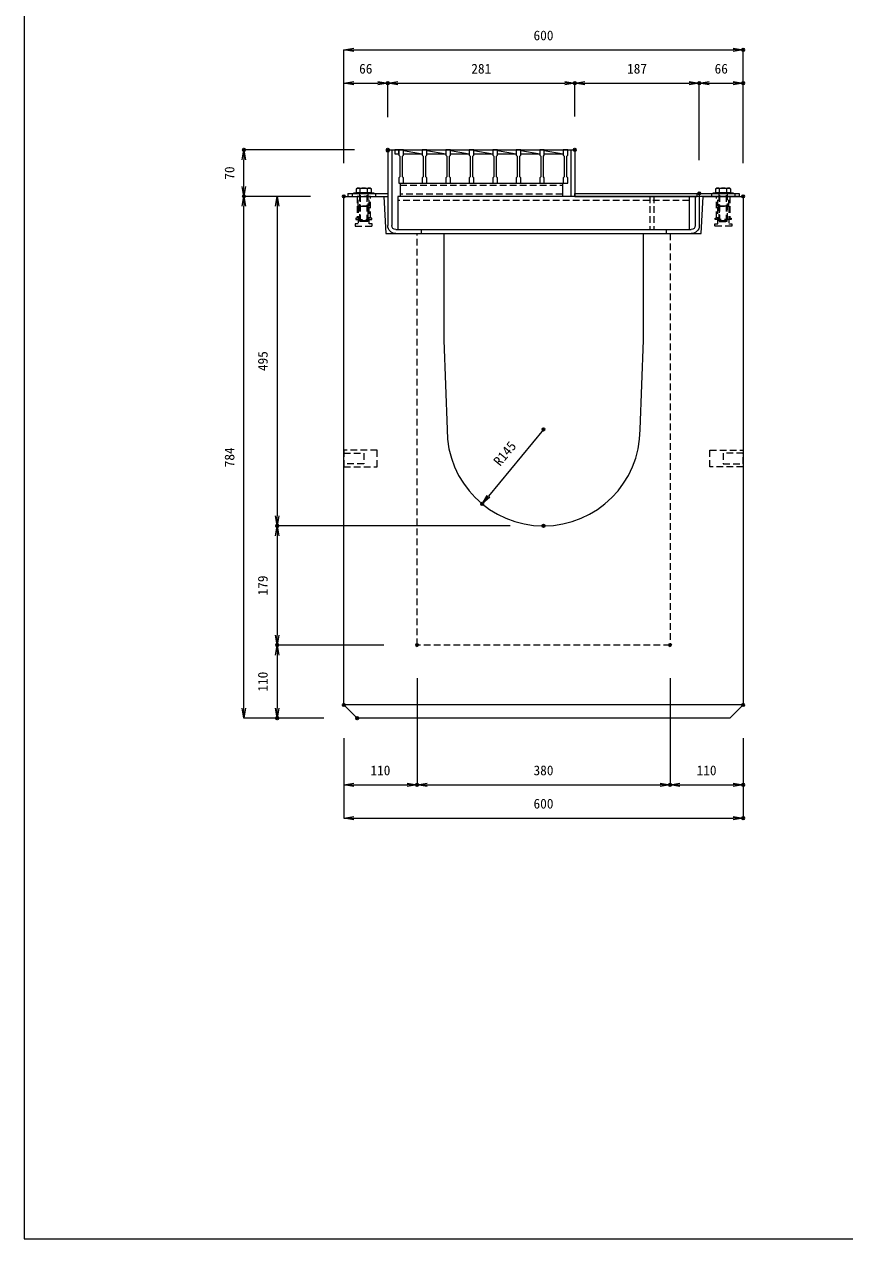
# Model space of a CAD drawing. Units: millimetres, scale not verified. Extents: x -3991 to -101, y -148 to 2692.
# Drawn here: x -3991 to -2759, y -148 to 1676 of the extents above; entities that cross this region are included whole.
import ezdxf
from ezdxf.enums import TextEntityAlignment as Align

# ---------------------------------------------------------------- set-up
doc = ezdxf.new("R2010")
doc.units = ezdxf.units.MM
doc.header["$LTSCALE"] = 20
doc.header["$PDMODE"] = 32
doc.header["$PDSIZE"] = 4
doc.linetypes.add('USER1', pattern=[0.75, 0.5, -0.25])
for name, color, linetype, lineweight in [('0-1_TITLE', 7, 'Continuous', 18), ('0-3_KIJUN', 7, 'Continuous', 18), ('0-5_SUNPO', 3, 'Continuous', 18), ('0-6_UKEWAKU', 4, 'Continuous', 18), ('0-7_GRE', 5, 'Continuous', 18), ('0-9__0-0_0', 7, 'Continuous', 18)]:
    doc.layers.add(name, color=color, linetype=linetype, lineweight=lineweight)
doc.layers.add('0-A__0-2_DEFPOINTS', color=7, linetype='Continuous')
doc.styles.add('ＭＳ ゴシック', font='')
doc.styles.get('ＭＳ ゴシック').set_extended_font_data('MS Gothic')

# ---------------------------------------------------------------- blocks, each defined once
blk = doc.blocks.new('W1-2_INST_C')
at = {"layer": '0-3_KIJUN', "linetype": 'USER1'}
for p, q in [((-8.23, -15), (-8.23, 0)), ((8.22, -15), (8.22, 0))]:
    blk.add_line(p, q, dxfattribs=at)
for points in [[(10, 0), (-10, 0), (-10, -33), (-12, -33), (-12, -35), (12, -35), (12, -33), (10, -33)], [(8.22, -15), (-8.23, -15), (-8.23, -41.5), (-12.75, -41.5), (-12.75, -45), (12.75, -45), (12.75, -41.5), (8.22, -41.5)], [(-6, -15), (6, -15), (6, -38), (-6, -38)]]:
    blk.add_lwpolyline(points, close=True, dxfattribs=at)
blk = doc.blocks.new('_OPEN')
at = {"layer": '0-9__0-0_0'}
blk.add_line((0, 0), (-1, 0), dxfattribs=at)
blk.add_lwpolyline([(-1, 0.167), (0, 0), (-1, -0.167)], dxfattribs=at)
blk = doc.blocks.new('_D29')
at = {"layer": '0-5_SUNPO'}
for p, q in [((480.02, 1748.93), (480.02, 1868.93)), ((495.02, 1868.93), (531.02, 1868.93)), ((546.02, 1817.93), (546.02, 1868.93))]:
    blk.add_line(p, q, dxfattribs=at)
at = {"layer": '0-A__0-2_DEFPOINTS'}
for p in [(546.02, 1868.93), (546.02, 1767.93), (480.02, 1698.93)]:
    blk.add_point(p, dxfattribs=at)
at = {"layer": '0-5_SUNPO', "xscale": 15, "yscale": 15, "rotation": 180}
blk.add_blockref('_OPEN', (480.02, 1868.93), dxfattribs=at)
at = {"layer": '0-5_SUNPO', "xscale": 15, "yscale": 15}
blk.add_blockref('_OPEN', (546.02, 1868.93), dxfattribs=at)
at = {"layer": '0-5_SUNPO', "color": 7, "style": 'ＭＳ ゴシック'}
blk.add_text('66', height=14.66, dxfattribs=at).set_placement((503.02, 1878.93), align=Align.BOTTOM_LEFT)
blk = doc.blocks.new('_D30')
at = {"layer": '0-5_SUNPO'}
for p, q in [((1014.02, 1753.43), (1014.02, 1868.93)), ((1029.02, 1868.93), (1065.02, 1868.93)), ((1080.02, 1748.93), (1080.02, 1868.93))]:
    blk.add_line(p, q, dxfattribs=at)
at = {"layer": '0-A__0-2_DEFPOINTS'}
for p in [(1080.02, 1868.93), (1014.02, 1703.43), (1080.02, 1698.93)]:
    blk.add_point(p, dxfattribs=at)
at = {"layer": '0-5_SUNPO', "xscale": 15, "yscale": 15, "rotation": 180}
blk.add_blockref('_OPEN', (1014.02, 1868.93), dxfattribs=at)
at = {"layer": '0-5_SUNPO', "xscale": 15, "yscale": 15}
blk.add_blockref('_OPEN', (1080.02, 1868.93), dxfattribs=at)
at = {"layer": '0-5_SUNPO', "color": 7, "style": 'ＭＳ ゴシック'}
blk.add_text('66', height=14.66, dxfattribs=at).set_placement((1037.02, 1878.93), align=Align.BOTTOM_LEFT)
blk = doc.blocks.new('_D31')
at = {"layer": '0-5_SUNPO'}
for p, q in [((480.02, 1748.93), (480.02, 1918.93)), ((495.02, 1918.93), (1065.02, 1918.93)), ((1080.02, 1748.93), (1080.02, 1918.93))]:
    blk.add_line(p, q, dxfattribs=at)
at = {"layer": '0-A__0-2_DEFPOINTS'}
for p in [(1080.02, 1918.93), (480.02, 1698.93), (1080.02, 1698.93)]:
    blk.add_point(p, dxfattribs=at)
at = {"layer": '0-5_SUNPO', "xscale": 15, "yscale": 15, "rotation": 180}
blk.add_blockref('_OPEN', (480.02, 1918.93), dxfattribs=at)
at = {"layer": '0-5_SUNPO', "xscale": 15, "yscale": 15}
blk.add_blockref('_OPEN', (1080.02, 1918.93), dxfattribs=at)
at = {"layer": '0-5_SUNPO', "color": 7, "style": 'ＭＳ ゴシック'}
blk.add_text('600', height=14.66, dxfattribs=at).set_placement((765.02, 1928.93), align=Align.BOTTOM_LEFT)
blk = doc.blocks.new('_D41')
at = {"layer": '0-5_SUNPO'}
for p, q in [((590.02, 974.93), (590.02, 814.93)), ((480.02, 884.93), (480.02, 814.93)), ((495.02, 814.93), (575.02, 814.93))]:
    blk.add_line(p, q, dxfattribs=at)
at = {"layer": '0-A__0-2_DEFPOINTS'}
for p in [(590.02, 1024.93), (480.02, 934.93), (590.02, 814.93)]:
    blk.add_point(p, dxfattribs=at)
at = {"layer": '0-5_SUNPO', "xscale": 15, "yscale": 15, "rotation": 180}
blk.add_blockref('_OPEN', (480.02, 814.93), dxfattribs=at)
at = {"layer": '0-5_SUNPO', "xscale": 15, "yscale": 15}
blk.add_blockref('_OPEN', (590.02, 814.93), dxfattribs=at)
at = {"layer": '0-5_SUNPO', "color": 7, "style": 'ＭＳ ゴシック'}
blk.add_text('110', height=14.66, dxfattribs=at).set_placement((520.02, 824.93), align=Align.BOTTOM_LEFT)
blk = doc.blocks.new('_D42')
at = {"layer": '0-5_SUNPO'}
for p, q in [((590.02, 974.93), (590.02, 814.93)), ((970.02, 974.93), (970.02, 814.93)), ((605.02, 814.93), (955.02, 814.93))]:
    blk.add_line(p, q, dxfattribs=at)
at = {"layer": '0-A__0-2_DEFPOINTS'}
for p in [(590.02, 1024.93), (970.02, 1024.93), (970.02, 814.93)]:
    blk.add_point(p, dxfattribs=at)
at = {"layer": '0-5_SUNPO', "xscale": 15, "yscale": 15, "rotation": 180}
blk.add_blockref('_OPEN', (590.02, 814.93), dxfattribs=at)
at = {"layer": '0-5_SUNPO', "xscale": 15, "yscale": 15}
blk.add_blockref('_OPEN', (970.02, 814.93), dxfattribs=at)
at = {"layer": '0-5_SUNPO', "color": 7, "style": 'ＭＳ ゴシック'}
blk.add_text('380', height=14.66, dxfattribs=at).set_placement((765.02, 824.93), align=Align.BOTTOM_LEFT)
blk = doc.blocks.new('_D43')
at = {"layer": '0-5_SUNPO'}
for p, q in [((970.02, 974.93), (970.02, 814.93)), ((1080.02, 884.93), (1080.02, 814.93)), ((985.02, 814.93), (1065.02, 814.93))]:
    blk.add_line(p, q, dxfattribs=at)
at = {"layer": '0-A__0-2_DEFPOINTS'}
for p in [(970.02, 1024.93), (1080.02, 934.93), (1080.02, 814.93)]:
    blk.add_point(p, dxfattribs=at)
at = {"layer": '0-5_SUNPO', "xscale": 15, "yscale": 15, "rotation": 180}
blk.add_blockref('_OPEN', (970.02, 814.93), dxfattribs=at)
at = {"layer": '0-5_SUNPO', "xscale": 15, "yscale": 15}
blk.add_blockref('_OPEN', (1080.02, 814.93), dxfattribs=at)
at = {"layer": '0-5_SUNPO', "color": 7, "style": 'ＭＳ ゴシック'}
blk.add_text('110', height=14.66, dxfattribs=at).set_placement((1010.02, 824.93), align=Align.BOTTOM_LEFT)
blk = doc.blocks.new('_D44')
at = {"layer": '0-5_SUNPO'}
for p, q in [((480.02, 884.93), (480.02, 764.93)), ((1080.02, 884.93), (1080.02, 764.93)), ((495.02, 764.93), (1065.02, 764.93))]:
    blk.add_line(p, q, dxfattribs=at)
at = {"layer": '0-A__0-2_DEFPOINTS'}
for p in [(480.02, 934.93), (1080.02, 934.93), (1080.02, 764.93)]:
    blk.add_point(p, dxfattribs=at)
at = {"layer": '0-5_SUNPO', "xscale": 15, "yscale": 15, "rotation": 180}
blk.add_blockref('_OPEN', (480.02, 764.93), dxfattribs=at)
at = {"layer": '0-5_SUNPO', "xscale": 15, "yscale": 15}
blk.add_blockref('_OPEN', (1080.02, 764.93), dxfattribs=at)
at = {"layer": '0-5_SUNPO', "color": 7, "style": 'ＭＳ ゴシック'}
blk.add_text('600', height=14.66, dxfattribs=at).set_placement((765.02, 774.93), align=Align.BOTTOM_LEFT)
blk = doc.blocks.new('_D49')
at = {"layer": '0-5_SUNPO'}
for p, q in [((430.02, 1698.93), (380.02, 1698.93)), ((380.02, 1683.93), (380.02, 1218.93)), ((730.02, 1203.93), (380.02, 1203.93))]:
    blk.add_line(p, q, dxfattribs=at)
at = {"layer": '0-A__0-2_DEFPOINTS'}
for p in [(480.02, 1698.93), (380.02, 1203.93), (780.02, 1203.93)]:
    blk.add_point(p, dxfattribs=at)
at = {"layer": '0-5_SUNPO', "xscale": 15, "yscale": 15}
for p, rotation in [((380.02, 1698.93), 90), ((380.02, 1203.93), 270)]:
    blk.add_blockref('_OPEN', p, dxfattribs=dict(at, rotation=rotation))
at = {"layer": '0-5_SUNPO', "color": 7, "style": 'ＭＳ ゴシック'}
blk.add_text('495', height=14.66, rotation=90, dxfattribs=at).set_placement((370.02, 1436.43), align=Align.BOTTOM_LEFT)
blk = doc.blocks.new('_D50')
at = {"layer": '0-5_SUNPO'}
for p, q in [((730.02, 1203.93), (380.02, 1203.93)), ((380.02, 1188.93), (380.02, 1039.93)), ((540.02, 1024.93), (380.02, 1024.93))]:
    blk.add_line(p, q, dxfattribs=at)
at = {"layer": '0-A__0-2_DEFPOINTS'}
for p in [(780.02, 1203.93), (380.02, 1024.93), (590.02, 1024.93)]:
    blk.add_point(p, dxfattribs=at)
at = {"layer": '0-5_SUNPO', "xscale": 15, "yscale": 15}
for p, rotation in [((380.02, 1203.93), 90), ((380.02, 1024.93), 270)]:
    blk.add_blockref('_OPEN', p, dxfattribs=dict(at, rotation=rotation))
at = {"layer": '0-5_SUNPO', "color": 7, "style": 'ＭＳ ゴシック'}
blk.add_text('179', height=14.66, rotation=90, dxfattribs=at).set_placement((370.02, 1099.43), align=Align.BOTTOM_LEFT)
blk = doc.blocks.new('_D51')
at = {"layer": '0-5_SUNPO'}
for p, q in [((540.02, 1024.93), (380.02, 1024.93)), ((380.02, 1009.93), (380.02, 929.93)), ((450.02, 914.93), (380.02, 914.93))]:
    blk.add_line(p, q, dxfattribs=at)
at = {"layer": '0-A__0-2_DEFPOINTS'}
for p in [(590.02, 1024.93), (380.02, 914.93), (500.02, 914.93)]:
    blk.add_point(p, dxfattribs=at)
at = {"layer": '0-5_SUNPO', "xscale": 15, "yscale": 15}
for p, rotation in [((380.02, 1024.93), 90), ((380.02, 914.93), 270)]:
    blk.add_blockref('_OPEN', p, dxfattribs=dict(at, rotation=rotation))
at = {"layer": '0-5_SUNPO', "color": 7, "style": 'ＭＳ ゴシック'}
blk.add_text('110', height=14.66, rotation=90, dxfattribs=at).set_placement((370.02, 954.93), align=Align.BOTTOM_LEFT)
blk = doc.blocks.new('_D52')
at = {"layer": '0-5_SUNPO'}
blk.add_line((780.02, 1348.93), (697.25, 1248.68), dxfattribs=at)
at = {"layer": '0-A__0-2_DEFPOINTS'}
for p in [(780.02, 1348.93), (687.7, 1237.11)]:
    blk.add_point(p, dxfattribs=at)
at = {"layer": '0-5_SUNPO', "xscale": 15, "yscale": 15, "rotation": 230.45598}
blk.add_blockref('_OPEN', (687.7, 1237.11), dxfattribs=at)
at = {"layer": '0-5_SUNPO', "color": 7, "style": 'ＭＳ ゴシック'}
blk.add_text('R145', height=14.66, rotation=50.456, dxfattribs=at).set_placement((718.19, 1289.75), align=Align.BOTTOM_LEFT)
blk = doc.blocks.new('_D53')
at = {"layer": '0-5_SUNPO'}
for p, q in [((430.02, 1698.93), (330.02, 1698.93)), ((330.02, 929.93), (330.02, 1683.93)), ((450.02, 914.93), (330.02, 914.93))]:
    blk.add_line(p, q, dxfattribs=at)
at = {"layer": '0-A__0-2_DEFPOINTS'}
for p in [(330.02, 1698.93), (480.02, 1698.93), (500.02, 914.93)]:
    blk.add_point(p, dxfattribs=at)
at = {"layer": '0-5_SUNPO', "xscale": 15, "yscale": 15}
for p, rotation in [((330.02, 1698.93), 90), ((330.02, 914.93), 270)]:
    blk.add_blockref('_OPEN', p, dxfattribs=dict(at, rotation=rotation))
at = {"layer": '0-5_SUNPO', "color": 7, "style": 'ＭＳ ゴシック'}
blk.add_text('784', height=14.66, rotation=90, dxfattribs=at).set_placement((320.02, 1291.93), align=Align.BOTTOM_LEFT)
blk = doc.blocks.new('M16_insert_dan')
at = {"layer": '0-3_KIJUN', "color": 3, "linetype": 'USER1'}
for points in [[(0, -12.5), (-50, -12.5), (-50, 12.5), (0, 12.5)], [(0, 8), (-30, 8), (-30, -8), (0, -8)]]:
    blk.add_lwpolyline(points, close=True, dxfattribs=at)
blk = doc.blocks.new('_D93')
at = {"layer": '0-5_SUNPO'}
for p, q in [((496.02, 1768.93), (330.02, 1768.93)), ((330.02, 1713.93), (330.02, 1753.93)), ((430.02, 1698.93), (330.02, 1698.93))]:
    blk.add_line(p, q, dxfattribs=at)
at = {"layer": '0-A__0-2_DEFPOINTS'}
for p in [(330.02, 1768.93), (546.02, 1768.93), (480.02, 1698.93)]:
    blk.add_point(p, dxfattribs=at)
at = {"layer": '0-5_SUNPO', "xscale": 15, "yscale": 15}
for p, rotation in [((330.02, 1768.93), 90), ((330.02, 1698.93), 270)]:
    blk.add_blockref('_OPEN', p, dxfattribs=dict(at, rotation=rotation))
at = {"layer": '0-5_SUNPO', "color": 7, "style": 'ＭＳ ゴシック'}
blk.add_text('70', height=14.66, rotation=90, dxfattribs=at).set_placement((320.02, 1723.93), align=Align.BOTTOM_LEFT)
blk = doc.blocks.new('_D99')
at = {"layer": '0-5_SUNPO'}
for p, q in [((827.02, 1818.93), (827.02, 1868.93)), ((842.02, 1868.93), (999.02, 1868.93)), ((1014.02, 1753.43), (1014.02, 1868.93))]:
    blk.add_line(p, q, dxfattribs=at)
at = {"layer": '0-A__0-2_DEFPOINTS'}
for p in [(1014.02, 1868.93), (827.02, 1768.93), (1014.02, 1703.43)]:
    blk.add_point(p, dxfattribs=at)
at = {"layer": '0-5_SUNPO', "xscale": 15, "yscale": 15, "rotation": 180}
blk.add_blockref('_OPEN', (827.02, 1868.93), dxfattribs=at)
at = {"layer": '0-5_SUNPO', "xscale": 15, "yscale": 15}
blk.add_blockref('_OPEN', (1014.02, 1868.93), dxfattribs=at)
at = {"layer": '0-5_SUNPO', "color": 7, "style": 'ＭＳ ゴシック'}
blk.add_text('187', height=14.66, dxfattribs=at).set_placement((905.52, 1878.93), align=Align.BOTTOM_LEFT)
blk = doc.blocks.new('_D102')
at = {"layer": '0-5_SUNPO'}
for p, q in [((546.02, 1818.93), (546.02, 1868.93)), ((561.02, 1868.93), (812.02, 1868.93)), ((827.02, 1818.93), (827.02, 1868.93))]:
    blk.add_line(p, q, dxfattribs=at)
at = {"layer": '0-A__0-2_DEFPOINTS'}
for p in [(827.02, 1868.93), (546.02, 1768.93), (827.02, 1768.93)]:
    blk.add_point(p, dxfattribs=at)
at = {"layer": '0-5_SUNPO', "xscale": 15, "yscale": 15, "rotation": 180}
blk.add_blockref('_OPEN', (546.02, 1868.93), dxfattribs=at)
at = {"layer": '0-5_SUNPO', "xscale": 15, "yscale": 15}
blk.add_blockref('_OPEN', (827.02, 1868.93), dxfattribs=at)
at = {"layer": '0-5_SUNPO', "color": 7, "style": 'ＭＳ ゴシック'}
blk.add_text('281', height=14.66, dxfattribs=at).set_placement((671.52, 1878.93), align=Align.BOTTOM_LEFT)
blk = doc.blocks.new('A$C633F5666')
at = {"layer": '0-3_KIJUN', "color": 3}
for p, q in [((-15, 43.5), (15, 43.5)), ((-15, 42.5), (-15, 43.5)), ((15, 42.5), (-15, 42.5)), ((10.95, 43.5), (-10.95, 43.5)), ((-9.22, 50.5), (9.22, 50.5)), ((-5.47, 43.5), (-5.47, 49.5)), ((5.5, 43.5), (5.5, 49.5)), ((15, 43.5), (15, 42.5))]:
    blk.add_line(p, q, dxfattribs=at)
at = {"layer": '0-3_KIJUN', "color": 3, "linetype": 'USER1'}
for p, q in [((-6, 42.5), (6, 42.5)), ((-6, 1), (-6, 42.5)), ((-5, 0), (-5, 42.5)), ((5, 0), (5, 42.5)), ((6, 42.5), (6, 1)), ((-5, 0), (-6, 1)), ((6, 1), (-6, 1)), ((5, 0), (-5, 0)), ((6, 1), (5, 0))]:
    blk.add_line(p, q, dxfattribs=at)
at = {"layer": '0-3_KIJUN', "color": 3}
for points in [[(-10.95, 43.5), (-10.95, 49.5), (-9.22, 50.5)], [(9.22, 50.5), (10.95, 49.5), (10.95, 43.5)]]:
    blk.add_lwpolyline(points, dxfattribs=at)
for centre, radius, start, end in [((-8.21, 46.24), 4.26, 49.93201, 130.06799), ((0.02, 34.96), 15.54, 69.33427, 110.66573), ((8.23, 46.29), 4.21, 49.666, 130.334)]:
    blk.add_arc(centre, radius, start, end, dxfattribs=at)
blk = doc.blocks.new('A$C370C0D4F')
at = {"layer": '0-7_GRE'}
for p, q in [((254, 0), (0, 0)), ((35.29, -1.19), (7, -6)), ((35.29, -6), (7, -6)), ((70.57, -1.19), (42.29, -6)), ((70.57, -6), (42.29, -6)), ((105.86, -1.19), (77.57, -6)), ((105.86, -6), (77.57, -6)), ((141.14, -1.19), (112.86, -6)), ((141.14, -6), (112.86, -6)), ((176.43, -1.19), (148.14, -6)), ((176.43, -6), (148.14, -6)), ((211.72, -1.19), (183.43, -6)), ((211.72, -6), (183.43, -6)), ((247, -1.19), (218.72, -6)), ((247, -6), (218.72, -6)), ((252, -50), (252, -70))]:
    blk.add_line(p, q, dxfattribs=at)
at = {"layer": '0-7_GRE', "linetype": 'USER1'}
for p, q in [((252, -53.2), (8, -53.2)), ((8, -66.8), (252, -66.8))]:
    blk.add_line(p, q, dxfattribs=at)
at = {"layer": '0-7_GRE'}
for points in [[(0, -50), (0, -42), (1.5, -40.5), (1.5, -9.5), (0, -8), (0, 0), (7, 0), (7, -8), (5.5, -9.5), (5.5, -40.5), (7, -42), (7, -50)], [(35.29, -50), (35.29, -42), (36.79, -40.5), (36.79, -9.5), (35.29, -8), (35.29, 0), (42.29, 0), (42.29, -8), (40.79, -9.5), (40.79, -40.5), (42.29, -42), (42.29, -50)], [(70.57, -50), (70.57, -42), (72.07, -40.5), (72.07, -9.5), (70.57, -8), (70.57, 0), (77.57, 0), (77.57, -8), (76.07, -9.5), (76.07, -40.5), (77.57, -42), (77.57, -50)], [(105.86, -50), (105.86, -42), (107.36, -40.5), (107.36, -9.5), (105.86, -8), (105.86, 0), (112.86, 0), (112.86, -8), (111.36, -9.5), (111.36, -40.5), (112.86, -42), (112.86, -50)], [(141.14, -50), (141.14, -42), (142.64, -40.5), (142.64, -9.5), (141.14, -8), (141.14, 0), (148.14, 0), (148.14, -8), (146.64, -9.5), (146.64, -40.5), (148.14, -42), (148.14, -50)], [(176.43, -50), (176.43, -42), (177.93, -40.5), (177.93, -9.5), (176.43, -8), (176.43, 0), (183.43, 0), (183.43, -8), (181.93, -9.5), (181.93, -40.5), (183.43, -42), (183.43, -50)], [(211.72, -50), (211.72, -42), (213.22, -40.5), (213.22, -9.5), (211.72, -8), (211.72, 0), (218.72, 0), (218.72, -8), (217.22, -9.5), (217.22, -40.5), (218.72, -42), (218.72, -50)], [(247, -50), (247, -42), (248.5, -40.5), (248.5, -9.5), (247, -8), (247, 0), (254, 0), (254, -8), (252.5, -9.5), (252.5, -40.5), (254, -42), (254, -50)], [(260, 0), (260, -6), (254, -6), (254, 0)]]:
    blk.add_lwpolyline(points, close=True, dxfattribs=at)
blk.add_lwpolyline([(252, -50), (8, -50), (8, -70), (252, -70)], dxfattribs=at)
blk = doc.blocks.new('A$C2C0844DC')
at = {"layer": '0-6_UKEWAKU'}
for p, q in [((247, 70), (247, 0)), ((528, 70), (247, 70)), ((253, 70), (253, 0)), ((522, 70), (522, -44)), ((528, 70), (528, -44)), ((0, 4.5), (0, 0)), ((60, 4.5), (0, 4.5)), ((0, 0), (513, 0)), ((6.5, 4.5), (6.5, 0)), ((41.5, 4.5), (41.5, 0)), ((60, 4.5), (60, -44)), ((63, 0), (63, 4.5)), ((247, 4.5), (63, 4.5)), ((247, 0), (63, 0)), ((66, 0), (66, -44)), ((75, 0), (75, -50)), ((247, 0), (247, 4.5)), ((513, 0), (513, -50)), ((588, 4.5), (528, 4.5)), ((588, 0), (528, 0)), ((546.5, 4.5), (546.5, 0)), ((581.5, 4.5), (581.5, 0)), ((588, 4.5), (588, 0)), ((516, -50), (72, -50)), ((110, -50), (110, -56)), ((478, -50), (478, -56)), ((516, -56), (72, -56))]:
    blk.add_line(p, q, dxfattribs=at)
at = {"layer": '0-6_UKEWAKU', "linetype": 'USER1'}
for p, q in [((128.5, 0), (128.5, -50)), ((134.5, 0), (134.5, -50)), ((75, -6), (513, -6))]:
    blk.add_line(p, q, dxfattribs=at)
at = {"layer": '0-6_UKEWAKU'}
for centre, radius, start, end in [((72, -44), 12, 180, 270), ((72, -44), 6, 180, 270), ((516, -44), 6, 270, 0), ((516, -44), 12, 270, 0)]:
    blk.add_arc(centre, radius, start, end, dxfattribs=at)

msp = doc.modelspace()

# ---------------------------------------------------------------- linework, layer by layer
at = {"layer": '0-1_TITLE', "color": 2}
msp.add_lwpolyline([(-3991.25, -148.06), (-101.25, -148.06), (-101.25, 2691.94), (-3991.25, 2691.94)], close=True, dxfattribs=at)
at = {"layer": '0-3_KIJUN'}
msp.add_line((-2911.23, 653.71), (-3511.23, 653.71), dxfattribs=at)
for points in [[(-2931.23, 633.71), (-3491.23, 633.71), (-3511.23, 653.71), (-3511.23, 1417.71), (-3451.23, 1417.71), (-3448.23, 1361.71), (-3361.23, 1361.71), (-3361.23, 1201.71), (-3356.23, 1067.71)], [(-3066.23, 1067.71), (-3061.23, 1201.71), (-3061.23, 1361.71), (-2974.23, 1361.71), (-2971.23, 1417.71), (-2911.23, 1417.71), (-2911.23, 653.71), (-2931.23, 633.71)]]:
    msp.add_lwpolyline(points, dxfattribs=at)
at = {"layer": '0-3_KIJUN', "linetype": 'USER1'}
msp.add_lwpolyline([(-3021.23, 1361.71), (-3021.23, 743.71), (-3401.23, 743.71), (-3401.23, 1361.71)], dxfattribs=at)
at = {"layer": '0-3_KIJUN'}
msp.add_arc((-3211.23, 1067.71), 145, 180, 0, dxfattribs=at)

# ---------------------------------------------------------------- block references
for name, p in [('A$C633F5666', (-3481.23, 1379.71)), ('A$C633F5666', (-2941.23, 1379.71)), ('W1-2_INST_C', (-3481.23, 1417.71)), ('W1-2_INST_C', (-3481.23, 1417.71)), ('M16_insert_dan', (-2911.23, 1023.71))]:
    msp.add_blockref(name, p, dxfattribs=at)
at = {"layer": '0-3_KIJUN', "xscale": -1}
for name, p in [('W1-2_INST_C', (-2941.23, 1417.71)), ('W1-2_INST_C', (-2941.23, 1417.71)), ('M16_insert_dan', (-3511.23, 1023.71))]:
    msp.add_blockref(name, p, dxfattribs=at)
at = {"layer": '0-5_SUNPO'}
for name in ['_D31', '_D29', '_D102', '_D99', '_D30', '_D93', '_D53', '_D49', '_D52', '_D50', '_D51', '_D41', '_D42', '_D43', '_D44']:
    msp.add_blockref(name, (-3991.25, -281.21), dxfattribs=at)
at = {"layer": '0-6_UKEWAKU', "xscale": -1}
msp.add_blockref('A$C2C0844DC', (-2917.23, 1417.71), dxfattribs=at)
at = {"layer": '0-7_GRE', "xscale": -1}
msp.add_blockref('A$C370C0D4F', (-3174.73, 1487.71), dxfattribs=at)

doc.saveas('drawing.dxf')
